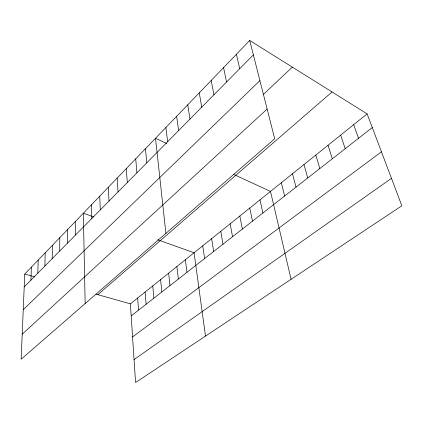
<?xml version="1.0" encoding="UTF-8"?>
<svg xmlns="http://www.w3.org/2000/svg" width="423" height="423" viewBox="0 0 423 423"><rect width="100%" height="100%" fill="white"/><g stroke="black" fill="none" stroke-linecap="round" stroke-linejoin="round"><path stroke-width="0.63" d="M59.712 251.013L59.791 237.657M52.198 258.617L52.383 245.345M44.907 266.009L45.187 252.822M37.811 273.189L38.192 260.087M30.916 280.174L31.381 267.156M24.756 274.035L21.15 359.222L274.701 138.77L249.707 40.476L24.756 274.035L34.929 276.906M24.211 286.968L253.366 54.879M23.249 309.684L259.907 80.608M263.138 94.673L292.319 67.12M22.208 334.218L267.146 109.06M97.866 294.678L332.055 91.965M130.39 303.862L367.122 113.887L401.85 205.779L135.566 382.524L130.39 303.862L96.026 294.159M131.183 315.891L372.288 127.561M132.568 336.941L381.451 151.809M134.059 359.576L391.487 178.353M93.747 216.92L83.347 213.203L85.155 303.571M157.811 239.809L194.067 252.764L205.509 336.1M166.715 143.46L155.505 138.284L165.922 233.353M233.427 174.292L270.503 191.423L291.082 279.302M249.707 40.476L367.122 113.887M353.67 124.679L358.524 138.31M340.652 135.127L345.21 148.711M328.042 145.248L332.319 158.778M315.817 155.056L319.841 168.528M303.973 164.563L307.743 177.977M292.478 173.784L296.015 187.14M281.327 182.736L284.637 196.023M236.388 54.303L239.719 68.7M259.986 199.862L262.884 213.018M223.556 67.627L226.58 82.004M249.766 208.063L252.473 221.15M239.836 216.031L242.358 229.049M211.193 80.465L213.927 94.821M230.175 223.783L232.528 236.732M199.265 92.849L201.729 107.172M220.78 231.323L222.969 244.198M211.637 238.662L213.668 251.463M187.754 104.798L189.969 119.09M202.733 245.805L204.616 258.532M176.634 116.341L178.612 130.585M185.369 259.743L186.966 272.322M165.89 127.497L167.651 141.694M176.899 266.543L178.363 279.043M168.645 273.163L169.983 285.583M160.603 279.619L161.824 291.96M145.454 148.716L146.807 162.797M152.766 285.906L153.872 298.173M135.73 158.815L136.899 172.838M145.121 292.039L146.115 304.227M137.665 298.025L138.559 310.133M126.308 168.592L127.307 182.551M117.182 178.072L118.017 191.957M108.336 187.257L109.018 201.073M99.754 196.166L100.293 209.914M91.426 204.811L91.828 218.485M75.262 221.599L75.41 235.114M67.41 229.747L67.442 243.183"/></g></svg>
